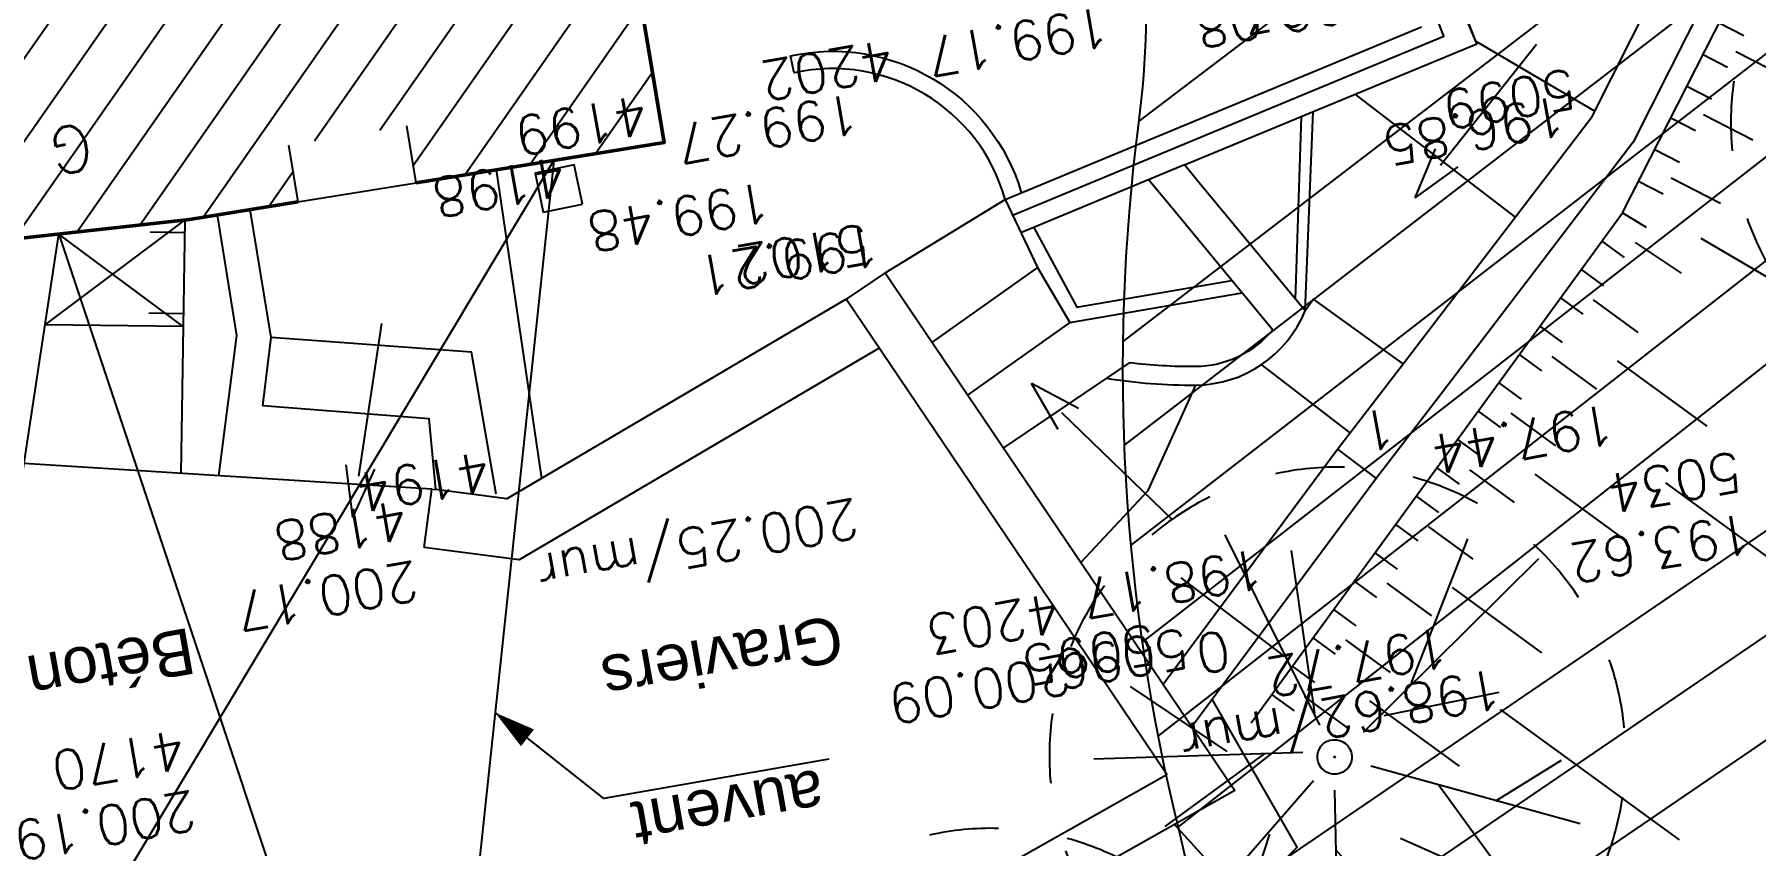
# Model space of a CAD drawing. Extents: x 0 to 613264, y -387505 to 675.
# Drawn here: x 472791 to 487730, y -266822 to -259787 of the extents above; entities that cross this region are included whole.
import ezdxf
from ezdxf.enums import TextEntityAlignment as Align
from ezdxf.lldxf.tags import DXFTag

# ---------------------------------------------------------------- set-up
doc = ezdxf.new("R2010")
doc.units = 0
for name, color, linetype in [('Fond topo - ASS', 252, 'Continuous'), ('Fond topo - BAT_ANN', 252, 'Continuous'), ('Fond topo - BAT_HAC', 252, 'Continuous'), ('Fond topo - BAT_TXT', 252, 'Continuous'), ('Fond topo - CLO_MUR', 252, 'Continuous'), ('Fond topo - ESPACE_BOISE', 252, 'Continuous'), ('Fond topo - GAZ_TXT', 252, 'Continuous'), ('Fond topo - TAL', 252, 'Continuous'), ('Fond topo - TAL_HAC', 252, 'Continuous'), ('Fond topo - VEG', 252, 'Continuous'), ('Fond topo - VOI_TXT', 252, 'Continuous'), ('Fond topo - Z_500', 252, 'Continuous'), ('prlm-VRD', 2, 'Continuous'), ('SA - EBC', 252, 'Continuous')]:
    doc.layers.add(name, color=color, linetype=linetype)
doc.layers.add('Fond topo - BAT', color=252, linetype='Continuous', lineweight=50)
doc.layers.add('Fond topo - P', color=252, linetype='Continuous', lineweight=50)
for name, color, linetype, plot in [('Fond topo - N', 252, 'Continuous', False), ('Fond topo - NCACHE', 252, 'Continuous', False), ('Fond topo - ZCACHE', 252, 'Continuous', False)]:
    doc.layers.add(name, color=color, linetype=linetype, plot=plot)
doc.styles.add('2000_ARIAL', font='arial.ttf', dxfattribs={"height": 0.400000006})
doc.styles.add('SIMPLEX', font='simplex_.ttf', dxfattribs={"height": 1.25})
tags = doc.linetypes.add('L1', pattern=[1.0000000298023224, 0.6000000238418579, -0.4000000059604645]).pattern_tags.tags
tags[6:7] = [DXFTag(74, 4), DXFTag(75, 0), DXFTag(340, '0'), DXFTag(46, 0.0), DXFTag(50, 0.0), DXFTag(44, 0.0), DXFTag(45, 0.0)]
tags[4:5] = [DXFTag(74, 4), DXFTag(75, 0), DXFTag(340, '0'), DXFTag(46, 0.0), DXFTag(50, 0.0), DXFTag(44, 0.0), DXFTag(45, 0.0)]
tags = doc.linetypes.add('L16', pattern=[0.37500001490116125, 0.300000011920929, -0.07500000298023224]).pattern_tags.tags
tags[6:7] = [DXFTag(74, 4), DXFTag(75, 0), DXFTag(340, '0'), DXFTag(46, 0.0), DXFTag(50, 0.0), DXFTag(44, 0.0), DXFTag(45, 0.0)]
tags[4:5] = [DXFTag(74, 4), DXFTag(75, 0), DXFTag(340, '0'), DXFTag(46, 0.0), DXFTag(50, 0.0), DXFTag(44, 0.0), DXFTag(45, 0.0)]
tags = doc.linetypes.add('L8', pattern=[0.22500000894069674, 0.1500000059604645, -0.07500000298023224]).pattern_tags.tags
tags[6:7] = [DXFTag(74, 4), DXFTag(75, 0), DXFTag(340, '0'), DXFTag(46, 0.0), DXFTag(50, 0.0), DXFTag(44, 0.0), DXFTag(45, 0.0)]
tags[4:5] = [DXFTag(74, 4), DXFTag(75, 0), DXFTag(340, '0'), DXFTag(46, 0.0), DXFTag(50, 0.0), DXFTag(44, 0.0), DXFTag(45, 0.0)]

# ---------------------------------------------------------------- blocks, each defined once
blk = doc.blocks.new('ASS02')
at = {"ltscale": 2, "flags": 128}
blk.add_lwpolyline([(0.499143, -0.5), (0.499143, 0.4991430000000001), (-0.5000000000000001, 0.4991430000000001), (-0.5000000000000001, -0.5)], close=True, dxfattribs=at)
blk = doc.blocks.new('ESC01')
at = {"ltscale": 2}
for p, q in [((1.338104, 0), (0, 0)), ((1.257547, 0.126415), (1.7, 0)), ((1.257547, -0.126415), (1.7, 0))]:
    blk.add_line(p, q, dxfattribs=at)
blk = doc.blocks.new('GAZ99')
at = {"style": 'SIMPLEX'}
blk.add_text('G', height=0.4, dxfattribs=at).set_placement((0, 0), align=Align.MIDDLE_CENTER)
blk = doc.blocks.new('PTOPO')
at = {"layer": 'Fond topo - NCACHE', "style": 'SIMPLEX'}
blk.add_attdef('MAT', text='', height=0.34, dxfattribs=at).set_placement((0.09999999986030161, -0.09999999962747097), align=Align.TOP_LEFT)
at = {"layer": 'Fond topo - ZCACHE', "style": 'SIMPLEX'}
blk.add_attdef('ALT', (0.09999999986030161, 0.09999999962747097), '', height=0.34, dxfattribs=at)
blk = doc.blocks.new('VEG12A')
at = {"ltscale": 2}
for p, q in [((0.01815258799999997, 0.057406781), (0.100441039, 0.47293725)), ((0.05749608, 0.253444298), (0.145517598, 0.414706841)), ((0.037902722, 0.15845596), (-0.06593155700000003, 0.344147082)), ((-0.158788295, 0.086017079), (-0.245985314, 0.284587218)), ((0.04981112299999996, 0.033821695), (0.391570728, 0.285894318)), ((0.143890955, 0.107467204), (0.230033352, 0.253971609)), ((0.2917471699999999, 0.208620217), (0.392372872, 0.233301274)), ((-0.05229389700000003, 0.02983962500000001), (-0.383643778, 0.204631851)), ((-0.25001839, 0.135126714), (-0.3755999820000001, 0.091127132)), ((0.122915307, -0.02992704099999999), (0.317230371, 0.05540147100000001)), ((-0.05265807700000003, -0.029192154), (-0.412380265, -0.256628677)), ((0.057557527, -0.01766878999999999), (0.411943876, -0.08413611500000001)), ((-0.09359106700000003, -0.049762263), (-0.2956446150000001, -0.04653133200000001)), ((0.01825986499999999, -0.057372749), (0.107637982, -0.4128258760000001)), ((0.184132294, -0.04763066399999999), (0.323120213, -0.192805613)), ((0.02259491799999996, -0.07955337300000001), (0.001649748999999978, -0.36183712)), ((-0.151821475, -0.09483882200000002), (-0.2999525240000001, -0.315936062)), ((0.05371548199999998, -0.188497704), (0.197263789, -0.356749422))]:
    blk.add_line(p, q, dxfattribs=at)
for start, end in [(90, 103.8461539085843), (62.30769199853572, 76.15384597947835), (117.6923078993823, 131.5384619204946), (34.61538499867542, 48.46153799321151), (145.3846149358338, 159.2307690506909), (6.923076979206323, 20.76923090842763), (173.0769230068974, 186.9230769931026), (339.2307689837768, 353.0769230207937), (200.7692310571047, 214.6153850641662), (311.5384620067885, 325.3846150013246), (228.4615380795054, 242.3076921006177), (283.8461540205217, 297.6923080014643), (256.1538460914157, 270)]:
    blk.add_arc((0, 0), 0.496982058, start, end, dxfattribs=at)
blk = doc.blocks.new('VEG14A')
at = {"ltscale": 2, "flags": 128}
for points in [[(0.5, 0, -1), (-0.5, 0, -1)], [(0.016, 0, -1), (-0.016, 0, -1)]]:
    blk.add_lwpolyline(points, format="xyb", close=True, dxfattribs=at)
blk = doc.blocks.new('A$C1F970F0F')
at = {"layer": 'Fond topo - BAT_HAC'}
h = blk.add_hatch(dxfattribs=at)
h.set_pattern_fill('ANSI31*128', color=256, scale=12.9999995, angle=-10.72360141139323, style=0, pattern_type=2)
h.set_pattern_definition([(235.0656205306617, (9737.541003631788, 14762.77745620973), (33.8375912645085, -23.63562800874848), [])])
h.paths.add_polyline_path([(327.3282644802343, 7983.70008715122), (111.917576389003, 7948.772934319565), (103.9149807936597, 7998.128364327358), (1.255686533589369, 7981.482965652841), (9.258282185780217, 7932.127535444707), (-84.79176967225408, 7916.878057794142), (-243.6985149581653, 7899.242162999744), (-250.9852206335183, 7901.904301147083), (-246.3701216350516, 7988.801617907898), (-227.8364820571812, 8506.661930298194), (212.291666205809, 8670.329434790467)])
at = {"layer": 'SA - EBC'}
h = blk.add_hatch(dxfattribs=at)
h.set_pattern_fill('_USER', color=256, scale=74.99999999999999, angle=-325.7236014113932, style=0, pattern_type=0)
h.set_pattern_definition([(34.27639858860678, (-277130161.1279894, -473864756.7787022), (-42.238928459823, 61.97477650275113), [])])
edge = h.paths.add_edge_path()
edge.add_line((5801.470568619522, -3162.013069131843), (4083.559282644929, -3271.123614088357))
edge.add_line((4083.559282644929, -3271.123614088356), (4014.481307725509, -3717.332461968055))
edge.add_line((4014.48130772551, -3717.332461968055), (3135.517961824245, -3810.19300101904))
edge.add_line((3135.517961824245, -3810.19300101904), (2274.245008604417, -3693.648081323564))
edge.add_line((2274.245008604417, -3693.648081323564), (1554.636776175834, -3420.099318784944))
edge.add_arc((2508.775769578408, -2315.674454232369), 1459.498372788833, 157.1868533427094, 229.1754823893534, ccw=False)
edge.add_arc((1966.013830892235, -2087.371785851423), 870.6752834691503, 94.3015183869224, 157.1868533106914, ccw=False)
edge.add_line((1900.708697991695, -1219.149067345796), (2859.239020416566, -1223.495634912559))
edge.add_arc((3100.860739749298, 1265.329539486049), 2500.526305395239, 264.4549516394795, 302.9422754293212)
edge.add_arc((4209.331858878893, -445.3369775435177), 462.1229708170858, 302.9422754305585, 376.8336969250394)
edge.add_arc((2214.122706379954, -1049.006753214115), 2546.655714682971, 16.8336969158998, 38.14703645440247)
edge.add_arc((3041.32627014761, -399.2990096244524), 1494.806919462396, 38.14703657403813, 72.97328584086019)
edge.add_line((3479.031970107599, 1029.988031775616), (2182.437305702805, 1414.38613606858))
edge.add_line((2182.437305702805, 1414.38613606858), (1056.590900019184, 1822.819186472099))
edge.add_arc((1766.412018482452, 3779.442320525911), 2081.398594438606, 212.7495497786225, 250.0603089288685, ccw=False)
edge.add_line((15.86575126143373, 2653.472571668582), (-104.0907319930869, 3091.26353710603))
edge.add_line((-104.0907319930869, 3091.26353710603), (-169.6986146466322, 3639.54836895815))
edge.add_line((-169.6986146466322, 3639.548368958149), (-35.58090533515337, 6158.014854826562))
edge.add_arc((-194.3533792400212, 7143.826589584332), 998.5156357593988, 279.1493507374978, 373.962283499627)
edge.add_arc((2392.201579171132, 7786.918955579627), 1666.786287877102, 172.6269749467245, 193.9622835974407, ccw=False)
edge.add_arc((-45.50651600643437, 8102.354993671941), 791.2455775503726, -7.373025019439765, 16.43829965925021)
edge.add_line((713.3969204091394, 8326.263765657093), (486.7428317772967, 9142.81155059313))
edge.add_line((486.7428317772967, 9142.811550593131), (1338.845530021721, 9564.23852196786))
edge.add_line((1338.845530021721, 9564.23852196786), (1632.623584095551, 8945.24637913095))
edge.add_line((1632.623584095551, 8945.246379130947), (1394.029444699765, 8829.874494032001))
edge.add_line((1394.029444699765, 8829.874494032001), (1731.997733793977, 8131.230781666551))
edge.add_arc((1233.216649704336, 7889.945865525577), 554.0766919865823, -19.640967550384175, 25.815335324856676, ccw=False)
edge.add_line((1755.055695752756, 7703.706797235046), (1558.214479468655, 6807.520788570679))
edge.add_line((1558.214479468655, 6807.52078857068), (1570.021725572625, 6609.158708993335))
edge.add_line((1570.021725572625, 6609.158708993335), (1852.913141606868, 5734.125706863067))
edge.add_line((1852.913141606869, 5734.125706863067), (2726.748207475315, 4020.986816292172))
edge.add_line((2726.748207475315, 4020.986816292172), (3802.352916265851, 4004.947770972833))
edge.add_arc((8355.58168857983, 5950.706307988518), 4951.552134169374, 203.138762427905, 230.8301436200186)
edge.add_arc((13583.66465597079, 12367.85935474512), 13228.79229856088, 230.8301435441083, 233.1638398044412)
edge.add_line((5652.622255943647, 1780.153648245416), (4998.697813068342, 1820.441475819727))
edge.add_line((4998.697813068342, 1820.441475819727), (4863.841220233488, 767.0816613875431))
edge.add_line((4863.841220233488, 767.0816613875434), (5595.355488733695, 631.185878681516))
edge.add_line((5595.355488733695, 631.1858786815158), (5852.747939948536, -2020.707044821664))
edge.add_line((5852.747939948536, -2020.707044821665), (5881.394298709887, -2966.563612924887))
edge.add_line((5881.394298709887, -2966.563612924887), (5801.470568619523, -3162.013069131842))
at = {"layer": 'Fond topo - BAT', "ltscale": 2, "flags": 128}
blk.add_lwpolyline([(111.9175764236616, 7948.772934502576), (327.3282644802343, 7983.70008715122), (212.2916661489619, 8670.329434990808), (2.632434379380356, 8592.364861621802), (-227.8364820571812, 8506.661930298194), (-246.3701217265575, 7988.801617925226), (-250.9852206335183, 7901.904301147083), (-243.6985149581653, 7899.242162999744), (-84.79176967225408, 7916.878057794142), (9.25828222043856, 7932.127535627718)], dxfattribs=at)
at = {"layer": 'Fond topo - BAT_ANN', "ltscale": 2, "flags": 128}
for points in [[(1031.720773821426, 8071.689276180755), (1134.897431749705, 8010.992520393319)], [(926.5647836087235, 8025.462540321137), (1065.884403493958, 7919.04808986593)], [(1.255686533589369, 7981.482965652841), (9.258282185780217, 7932.127535444707), (111.917576389003, 7948.772934319565), (103.9149807936597, 7998.128364327358)], [(-340.8542018471107, 7013.701384476933), (231.4166734365224, 7968.148775199626)], [(181.3209898708769, 7960.026153218764), (220.7101829599671, 7692.279853313921)], [(519.1394249430053, 7870.65566873581), (623.226572957115, 7934.336817863186)], [(-59.3678481239524, 7694.585577361362), (-43.60961232074578, 7816.266989632927), (-60.55996361686471, 7920.80705490801)], [(181.4502389591962, 7678.611514004223), (159.8462228071498, 7801.852250081251), (-14.02045649731008, 7814.657487255442), (-31.98306474184255, 7925.440574841004)], [(-88.76736036527063, 7916.436836090613), (-90.20084200716951, 7824.196359784674), (-210.1544786121542, 7825.424951698223)], [(-210.1544786468128, 7825.424951515211), (-88.76736036527063, 7916.436836090613)], [(-90.20084200716951, 7824.196359784674), (-198.1400144222559, 7904.298366774744)], [(-198.1400144222559, 7904.298366774744), (122.282900995564, 6942.842970544834)], [(-88.93828743887934, 7905.438162056206), (-118.9346654969947, 7905.904326745053)], [(651.2495309544878, 7875.184627921), (559.7986051897747, 7810.470698712185)], [(968.5417524853899, 7791.605425125225), (890.696556589312, 7847.650506826468), (883.4267343393732, 7837.552908452266)], [(-90.02991481986601, 7835.1950334184), (-120.0262928779814, 7835.661198107246)], [(-90.20084200716951, 7824.196359784674), (-92.43321358941307, 7696.653969636902)], [(-21.11780957623137, 7755.159848438672), (-14.02045649731008, 7814.657487255442)], [(679.3010835181409, 7827.469959560138), (590.6802653686793, 7764.758715157095)], [(845.5443057174411, 7790.895224470961), (922.4669980890357, 7731.716130838478)], [(710.9943446468217, 7779.278649515947), (621.6481911353303, 7718.919038453592)], [(688.9822431057729, 7619.249102923195), (747.1607066021497, 7681.833567219791), (788.52566444724, 7773.274129967574)], [(128.9636794820087, 7682.570498232373), (123.137916474851, 7744.020453561128), (-21.11780957623137, 7755.159848438672)], [(125.4279320285634, 7683.025742422996), (-228.4733500002694, 7705.16391250473)]]:
    blk.add_lwpolyline(points, dxfattribs=at)
at = {"layer": 'Fond topo - BAT_ANN', "linetype": 'L16', "ltscale": 2, "flags": 128}
blk.add_lwpolyline([(231.4166734365224, 7968.148775199626), (122.282900995564, 6942.842970544834), (-340.8542018124522, 7013.701384659944)], dxfattribs=at)
at = {"layer": 'Fond topo - BAT_TXT', "ltscale": 2, "flags": 128}
blk.add_lwpolyline([(180.4384375524858, 7489.211045944395, 0, 18.41556578874588, 0), (208.5658812541201, 7467.318166544795, 18.41556578874588, 18.41556578874588, 0)], format="xyseb", dxfattribs=at)
blk.add_lwpolyline([(470.2686640417319, 7448.698843585325), (274.906628529337, 7414.634208727132), (180.4384374609799, 7489.211045961724)], dxfattribs=at)
at = {"layer": 'Fond topo - CLO_MUR', "ltscale": 2, "flags": 128}
for points in [[(760.2481739915858, 7513.759078786084), (911.6172146149553, 7717.613269527478), (968.5417524853899, 7791.605425125225), (1132.544240507754, 8006.320289522051), (1200.212336887852, 8140.674424090401), (1003.555058804727, 8613.927797948883), (804.9846325464036, 9110.986891361494), (843.9875010506925, 9126.568170044851), (1042.450676435169, 8629.777545778661), (1246.39239084399, 8138.994263528957), (1168.295787706707, 7983.934462845054), (1001.87482606627, 7766.053291485148), (945.1241530469063, 7692.287130478191), (785.1692813735144, 7476.870088785063)], [(1032.612434815967, 8069.403507116471), (858.2875839566038, 8487.47956687449), (707.3441500086315, 8868.652207269868)], [(623.226572957115, 7934.336817863186), (984.5356766692397, 8084.045662448926)], [(883.4267343393732, 7837.552908452266), (890.6178136945845, 8010.567871939291)], [(875.0920185879128, 7847.642607263907), (880.4696091742672, 8006.362951624754)], [(778.7840838131913, 7964.229436638383), (636.9137400399468, 7905.445295686385)], [(623.226572957115, 7934.336817863186), (651.2495309544878, 7875.184627921)], [(-381.2521383326296, 6749.65676103315), (-340.2216383284203, 7017.835877759582), (-269.6854312959426, 7434.611889006173), (-198.1400144222559, 7904.298366774744)], [(648.0727911931631, 7910.069061410199), (685.4356058057094, 7840.713027328364), (820.0276482232662, 7864.055763917913)], [(651.2495309544878, 7875.184627921), (679.3010835181409, 7827.469959560138), (828.8276264675521, 7853.402835251362)], [(519.1394249430053, 7870.65566873581), (719.2318304536994, 7574.472732733214), (822.4824991698953, 7421.637915772496), (500.4160095933172, 7239.963820554039), (384.3169772687958, 7074.850401696899), (188.4308500548716, 6810.802551008756), (0.5798629199462084, 6539.066643808767), (-88.58026027055757, 6326.214509946725), (-142.7078490926474, 6205.097443695904), (-55.41878287176155, 5822.905741660599), (56.86273404000667, 5466.869533712125), (18.71478529120554, 5454.838988762215), (-94.05395660041108, 5812.420150183839), (-184.6789873738051, 6209.218240743221), (-125.2918926080458, 6342.104091646322), (-34.69961089330423, 6558.375220360288), (155.9076240411105, 6834.098178715247), (351.8887674293962, 7098.274107906256), (474.2308859751139, 7272.26630274395), (763.6296702608437, 7435.512911793719), (685.2580226707453, 7551.52103603315), (485.1656171253927, 7847.703971852735)], [(519.1394249430053, 7870.65566873581), (485.1656171253927, 7847.703971852735)], [(485.1656171253927, 7847.703971852735), (190.6709637383185, 7674.625388349246), (128.9636794820087, 7682.570498232373)], [(513.7716876868157, 7805.360386042954), (201.4666533479945, 7621.814395288339), (118.9079359694554, 7632.386889236196)], [(911.6172146149553, 7717.613269527478), (945.1241530469063, 7692.287130478191)], [(118.9079359694554, 7632.386889236196), (125.427932063222, 7683.025742606007), (128.9636794820087, 7682.570498232373)], [(804.7164344888548, 7354.225320508066), (833.3180108480351, 7328.507150202912), (876.5278429697025, 7372.510298740617), (802.9740544386785, 7500.848424081139)], [(804.7164344888548, 7354.225320508066), (770.1302627689083, 7392.106606076141)]]:
    blk.add_lwpolyline(points, dxfattribs=at)
at = {"layer": 'Fond topo - CLO_MUR', "linetype": 'L16', "ltscale": 2, "flags": 128}
blk.add_lwpolyline([(628.9684518697042, 7920.479299211539), (1003.848704825694, 8075.811365251689), (845.2578403729518, 8482.358330681423), (694.1961438699336, 8863.829615433397)], dxfattribs=at)
at = {"layer": 'Fond topo - CLO_MUR', "ltscale": 2, "flags": 128}
for points in [[(747.8619983874074, 7951.416834857176), (766.8504029980588, 7928.430173301303), (855.3652723855942, 7821.277341287895, -0.2234744358597434), (788.4257073632972, 7789.273817675693, -0.03213302836313745), (730.7467065543036, 7792.622759354747), (710.9943446468217, 7779.278649515947, 0.0417940314830938), (788.52566444724, 7773.274129967574, 0.3033732065013719), (883.4267343393732, 7837.552908452266), (791.521482909344, 7948.810011628495), (778.7840838131913, 7964.229436638383), (1032.612434815967, 8069.403507116471), (903.4229099183048, 8400.580271502124)], [(623.226572957115, 7934.336817863186, 0.3970092577604148), (439.9845187902147, 8044.169101524647), (436.7713415124429, 8058.820909910301, -0.3940040680040121), (637.1722809530651, 7940.115238034438)]]:
    blk.add_lwpolyline(points, format="xyb", dxfattribs=at)
at = {"layer": 'Fond topo - ESPACE_BOISE', "linetype": 'L1', "ltscale": 2, "flags": 128}
blk.add_lwpolyline([(5801.470568619522, -3162.013069131843), (4083.559282644929, -3271.123614088356), (4014.48130772551, -3717.332461968055), (3135.517961824245, -3810.19300101904), (2274.245008604417, -3693.648081323564), (1554.636776175834, -3420.099318784944, -0.3248648439675891), (1163.447808694293, -1749.787382690587, -0.2814891279475962), (1900.708697991695, -1219.149067345796), (2859.239020416566, -1223.495634912559, 0.1695292870025676), (4460.631470672048, -833.159289007697, 0.3340686001642133), (4651.652558133293, -311.5085830883972, 0.09326601102169153), (4216.884593398947, 524.0158635944096, 0.153138720952933), (3479.031970107599, 1029.988031775616), (2182.437305702805, 1414.38613606858), (1056.590900019184, 1822.819186472099, -0.1642525569996709), (15.86575126143373, 2653.472571668582), (-104.0907319930869, 3091.26353710603), (-169.6986146466322, 3639.548368958149), (-35.58090533515337, 6158.014854826562, 0.4390366150430304), (774.660880078399, 7384.751557306568, -0.09336270405047195), (739.1967976091219, 8000.81547627212, 0.104271961321091), (713.3969204091394, 8326.263765657093), (486.7428317772967, 9142.811550593131), (1338.845530021721, 9564.23852196786), (1632.623584095551, 8945.246379130947), (1394.029444699765, 8829.874494032001), (1731.997733793977, 8131.23078166655, -0.2009829630843761), (1755.055695752756, 7703.706797235046), (1558.214479468655, 6807.52078857068), (1570.021725572625, 6609.158708993335), (1852.913141606869, 5734.125706863067), (2726.748207475315, 4020.986816292172), (3802.352916265851, 4004.947770972833, 0.121417881002313), (5228.074839294609, 2111.882341611708, 0.01018302282179253), (5652.622255943647, 1780.153648245416), (4998.697813068342, 1820.441475819727), (4863.841220233488, 767.0816613875434), (5595.355488733695, 631.1858786815158), (5852.747939948536, -2020.707044821665), (5881.394298709887, -2966.563612924887)], format="xyb", close=True, dxfattribs=at)
at = {"layer": 'Fond topo - TAL', "linetype": 'L8', "ltscale": 2, "flags": 128}
blk.add_lwpolyline([(1230.412077270945, 6953.292803315764, -0.001241417649734396), (1263.337097057114, 7068.901326529162, -0.002762291635573238), (1278.549771741596, 7120.737794982389, -6.594940049300515e-05), (1330.243813457186, 7293.265033948132, -0.0002788458656506098), (1342.498026736909, 7334.060744314472, -0.004391092289443369), (1376.305530413027, 7442.909543470935, -0.005833119706346854), (1403.425842717872, 7524.313124602433, -0.06678132326515784), (1447.480020480343, 7611.769719673842, 0.03404019629489836), (1544.600385869521, 7776.794819738389, 0.01283086386071782), (1635.933304401947, 7971.697391612877, 0.05594197464522858), (1650.603195407743, 8018.988392133176, 0.008305635612754856), (1661.894848522005, 8083.829636260039, -0.004514996191680712), (1681.760786276228, 8203.257651625916, -0.005166636959913012), (1725.956727823527, 8440.477364419115, 0.01013325343024469), (1747.290057322436, 8561.655523818716, 0.02754109541843155), (1753.842010704622, 8627.667821367357, 0.01143171500259811), (1757.195629035043, 8787.349495546016, 0.02024391314553213), (1754.026041368861, 8862.154646773886, -0.01833869375018922), (1750.21293307526, 8944.71136327356, -0.07262248148825946), (1765.552684158852, 9057.218797323476, 0.0695479003902024), (1782.281773223485, 9174.548732875768, 0.0300247451236787), (1780.100140812046, 9212.596466806644, 0.01659256475025528), (1769.767692764451, 9280.73599386162, 0.07271369952767202), (1754.896194001155, 9324.317529005306, 0.04662197749276983), (1716.429196840002, 9384.703877230804)], format="xyb", dxfattribs=at)
at = {"layer": 'Fond topo - TAL', "ltscale": 2, "flags": 128}
blk.add_lwpolyline([(836.559203215612, 7480.342333147541), (1158.974879414617, 7922.676688211513), (1270.779578409324, 8142.249389980861), (1158.342263546146, 8430.485177469607), (1028.312844756061, 8759.999632350899), (980.7521374542864, 8910.67457412705), (978.4264262807595, 9023.958827165536)], dxfattribs=at)
at = {"layer": 'Fond topo - TAL_HAC', "ltscale": 2}
for p, q in [((1242.828403625117, 8087.356214663737), (1264.215442779244, 8076.466101774914)), ((1228.852816304073, 8059.909626754748), (1250.239855510188, 8049.019514140444)), ((1257.227649138825, 8062.742807864007), (1300.00172765989, 8040.962582709572)), ((1214.877228920635, 8032.46303914194), (1236.264268074762, 8021.572926253117)), ((1229.276474446125, 8007.849632529554), (1272.050552841026, 7986.069407209437)), ((1200.901641519867, 8005.016451437625), (1222.288680725982, 7994.126338823319)), ((1186.926054175947, 7977.569863532969), (1208.313093382061, 7966.679750918664)), ((1172.950466827167, 7950.123276103172), (1194.33750600417, 7939.233163210016)), ((1201.325299661919, 7952.95645721243), (1244.099378171202, 7931.176231870651)), ((1158.974879414617, 7922.676688211513), (1179.430251807456, 7910.123691064384)), ((1141.062897388695, 7898.102557414303), (1160.457578233259, 7883.965855032618)), ((1169.943915086213, 7897.044773083424), (1209.825425307098, 7870.334004760257)), ((1226.962401727711, 7900.75511831762), (1309.764917390547, 7852.177928297462)), ((1123.15091536832, 7873.528426521254), (1142.545596230213, 7859.391724231075)), ((1105.238933342398, 7848.954295724044), (1124.633614301344, 7834.817593320699)), ((1133.58960522869, 7847.104658830305), (1172.378966900489, 7818.831253975432)), ((1087.326951413528, 7824.380164813667), (1106.721632275422, 7810.243462523488)), ((1069.414969387606, 7799.806034016457), (1088.809650272376, 7785.669331721946)), ((1097.765641273899, 7797.956397122718), (1136.555002968574, 7769.682992263512)), ((1154.466984897444, 7794.257123173889), (1232.04570841296, 7737.710313621158)), ((1051.502987367231, 7775.231903123408), (1070.897668229125, 7761.09520083323)), ((1033.591005341309, 7750.657772326198), (1052.985686226079, 7736.521070031688)), ((1061.941677227602, 7748.808135432459), (1100.731038956936, 7720.534730756264)), ((1015.679023320934, 7726.083641433151), (1035.073704182827, 7711.946939142972)), ((997.7670412950116, 7701.50951063594), (1017.161722179782, 7687.37280834143)), ((1026.117713181304, 7699.659873742201), (1064.90707487598, 7671.386468882994)), ((1082.819056931014, 7695.960599959054), (1160.397780411871, 7639.413790223312)), ((1196.221744366662, 7688.5620519309), (1351.37919131797, 7575.468433030113)), ((979.8550593661423, 7676.935379725563), (999.24974013653, 7662.798677452714)), ((961.9430773977552, 7652.361249107033), (981.3377582249902, 7638.224546633843)), ((990.2937492265129, 7650.511612034614), (1029.083110955847, 7622.238207358419)), ((944.0310953198452, 7627.787118035305), (963.4257761817387, 7613.650415745126)), ((926.119113351458, 7603.212987416774), (945.5137941786929, 7589.076284943584)), ((954.4697851802159, 7601.363350344355), (993.25914690955, 7573.089945668161)), ((1011.171128929925, 7597.664076561208), (1088.749852319277, 7541.117266842796)), ((908.2071313082064, 7578.638856528059), (927.6018121354414, 7564.502154054869)), ((890.2951493051607, 7554.064725726515), (909.6898301323959, 7539.928023253326)), ((918.6458211339186, 7552.215088654097), (957.4351828632527, 7523.941683977902)), ((872.3831672619092, 7529.4905948378), (891.7778480891442, 7515.35389236461)), ((854.4711852588636, 7504.916464036257), (873.8658660860985, 7490.779761563067)), ((882.8218571222798, 7503.06682714685), (921.6112188169556, 7474.793422287645)), ((939.5232008373307, 7499.367553180692), (1017.101924226682, 7442.820743462279)), ((1052.925888272979, 7491.969005152539), (1208.083335224287, 7378.875386251751))]:
    blk.add_line(p, q, dxfattribs=at)
at = {"layer": 'Fond topo - TAL_HAC', "ltscale": 2, "flags": 128}
blk.add_lwpolyline([(966.3122552739778, 7380.275093190899), (1162.01445653162, 7293.372454207651)], dxfattribs=at)
at = {"layer": 'Fond topo - ASS', "ltscale": 2, "xscale": 34.7161328151003, "yscale": 34.7161328151003, "zscale": 99.99999999999997, "rotation": 11.82734061587158}
blk.add_blockref('ASS02', (235.702588679603, 7943.723509629266), dxfattribs=at)
at = {"layer": 'Fond topo - BAT_ANN', "ltscale": 2}
for p, xscale, yscale, zscale, rotation in [((1084.265055878787, 8069.032043281175), 99.99999999999999, 99.99999999999999, 99.99999999999999, 231.6050831716743), ((82.02918002134925, 7826.614555397102), 100, 100, 100, 261.4545427626613), ((768.3647517690748, 7656.394744425726), 99.99999999999999, 99.99999999999999, 99.99999999999999, 135.983157717413)]:
    blk.add_blockref('ESC01', p, dxfattribs=dict(at, xscale=xscale, yscale=yscale, zscale=zscale, rotation=rotation))
at = {"layer": 'Fond topo - GAZ_TXT', "ltscale": 2, "xscale": 99.99999999999994, "yscale": 99.99999999999994, "zscale": 99.99999999999994, "rotation": 190.0656205306617}
blk.add_blockref('GAZ99', (-187.2748439166494, 7977.901001821346), dxfattribs=at)
at = {"layer": 'Fond topo - P', "ltscale": 2}
ref = blk.add_blockref('PTOPO', (957.3634675294595, 8088.990955413364), dxfattribs=dict(at, xscale=99.99999999999994, yscale=99.99999999999994, zscale=99.99999999999994, rotation=190.0656205306617))
ref.add_attrib('MAT', '5103', dxfattribs={"layer": 'Fond topo - N', "color": 0, "ltscale": 2, "height": 33.99999999999999, "rotation": 190.0656204987762, "style": 'SIMPLEX'}).set_placement((945.7696256629013, 8097.089277980712), align=Align.TOP_LEFT)
ref.add_attrib('ALT', '199.08', (943.2993005539702, 8126.46057072008), dxfattribs={"layer": 'Fond topo - Z_500', "color": 0, "ltscale": 2, "height": 33.99999999999999, "rotation": 190.0656204987762, "style": 'SIMPLEX'})
ref = blk.add_blockref('PTOPO', (540.7432164082546, 8031.636120547913), dxfattribs=dict(at, xscale=99.99999999999994, yscale=99.99999999999994, zscale=99.99999999999994, rotation=190.0656205306617))
ref.add_attrib('MAT', '4202', dxfattribs={"layer": 'Fond topo - N', "color": 0, "ltscale": 2, "height": 33.99999999999999, "rotation": 190.0656204987762, "style": 'SIMPLEX'}).set_placement((529.1493745416963, 8039.734443115261), align=Align.TOP_LEFT)
ref.add_attrib('ALT', '199.17', (710.2946101425774, 8101.8259107542), dxfattribs={"layer": 'Fond topo - Z_500', "color": 0, "ltscale": 2, "height": 33.99999999999999, "rotation": 190.0656204987762, "style": 'SIMPLEX'})
ref = blk.add_blockref('PTOPO', (1132.544240507754, 8006.320289522051), dxfattribs=dict(at, xscale=99.99999999999994, yscale=99.99999999999994, zscale=99.99999999999994, rotation=190.0656205306617))
ref.add_attrib('MAT', '5099', dxfattribs={"layer": 'Fond topo - N', "color": 0, "ltscale": 2, "height": 33.99999999999999, "rotation": 190.0656204987762, "style": 'SIMPLEX'}).set_placement((1120.950398698731, 8014.418612268079), align=Align.TOP_LEFT)
ref.add_attrib('ALT', '196.85', (1106.839048931468, 8024.763174513053), dxfattribs={"layer": 'Fond topo - Z_500', "color": 0, "ltscale": 2, "height": 33.99999999999999, "rotation": 190.0656204987762, "style": 'SIMPLEX'})
ref = blk.add_blockref('PTOPO', (327.3282644802343, 7983.70008715122), dxfattribs=dict(at, xscale=99.99999999999994, yscale=99.99999999999994, zscale=99.99999999999994, rotation=190.0656205306617))
ref.add_attrib('MAT', '4199', dxfattribs={"layer": 'Fond topo - N', "color": 0, "ltscale": 2, "height": 33.99999999999999, "rotation": 190.0656204987762, "style": 'SIMPLEX'}).set_placement((315.7344226483347, 7991.798409901579), align=Align.TOP_LEFT)
ref.add_attrib('ALT', '199.27', (493.3527963261631, 8026.333509728533), dxfattribs={"layer": 'Fond topo - Z_500', "color": 0, "ltscale": 2, "height": 33.99999999999999, "rotation": 190.0656204987762, "style": 'SIMPLEX'})
ref = blk.add_blockref('PTOPO', (256.2499016607023, 7930.291723553049), dxfattribs=dict(at, xscale=99.99999999999994, yscale=99.99999999999994, zscale=99.99999999999994, rotation=190.0656205306617))
ref.add_attrib('MAT', '4198', dxfattribs={"layer": 'Fond topo - N', "color": 0, "ltscale": 2, "height": 33.99999999999999, "rotation": 190.0656204987762, "style": 'SIMPLEX'}).set_placement((244.6560598516792, 7938.390046299076), align=Align.TOP_LEFT)
ref.add_attrib('ALT', '199.48', (416.3586889691094, 7949.739408838498), dxfattribs={"layer": 'Fond topo - Z_500', "color": 0, "ltscale": 2, "height": 33.99999999999999, "rotation": 190.0656204987762, "style": 'SIMPLEX'})
ref = blk.add_blockref('PTOPO', (519.4749931284331, 7871.682433923926), dxfattribs=dict(at, xscale=99.99999999999994, yscale=99.99999999999994, zscale=99.99999999999994, rotation=190.0656205306617))
ref.add_attrib('MAT', '5102', dxfattribs={"layer": 'Fond topo - N', "color": 0, "ltscale": 2, "height": 33.99999999999999, "rotation": 190.0656204987762, "style": 'SIMPLEX'}).set_placement((507.881151279204, 7879.780756582779), align=Align.TOP_LEFT)
ref.add_attrib('ALT', '199.21', (511.4561096074525, 7911.839677956723), dxfattribs={"layer": 'Fond topo - Z_500', "color": 0, "ltscale": 2, "height": 33.99999999999999, "rotation": 190.0656204987762, "style": 'SIMPLEX'})
ref = blk.add_blockref('PTOPO', (976.5430193086108, 7712.59218281771), dxfattribs=dict(at, xscale=99.99999999999999, yscale=99.99999999999999, zscale=99.99999999999999, rotation=190.0656205306616))
ref.add_attrib('MAT', '1', dxfattribs={"layer": 'Fond topo - N', "color": 0, "ltscale": 2, "height": 33.99999999999999, "rotation": 190.0656204987762, "style": 'SIMPLEX'}).set_placement((964.9491774767112, 7720.690505568069), align=Align.TOP_LEFT)
ref.add_attrib('ALT', '197.44', (1149.180945550082, 7757.084736734269), dxfattribs={"layer": 'Fond topo - Z_500', "color": 0, "ltscale": 2, "height": 33.99999999999999, "rotation": 190.0656204987762, "style": 'SIMPLEX'})
ref = blk.add_blockref('PTOPO', (190.6709637383185, 7674.625388349246), dxfattribs=dict(at, xscale=99.99999999999999, yscale=99.99999999999999, zscale=99.99999999999999, rotation=190.0656205306616))
ref.add_attrib('MAT', '4194', dxfattribs={"layer": 'Fond topo - N', "color": 0, "ltscale": 2, "height": 33.99999999999999, "rotation": 190.0656204987762, "style": 'SIMPLEX'}).set_placement((179.0771219064188, 7682.723711099605), align=Align.TOP_LEFT)
ref.add_attrib('ALT', '200.25/mur', (493.1167037166905, 7675.010059747972), dxfattribs={"layer": 'Fond topo - Z_500', "color": 0, "ltscale": 2, "height": 33.99999999999999, "rotation": 190.0656204987762, "style": 'SIMPLEX'})
ref = blk.add_blockref('PTOPO', (1276.478231092144, 7674.013161934447), dxfattribs=dict(at, xscale=99.99999999999994, yscale=99.99999999999994, zscale=99.99999999999994, rotation=190.0656205306617))
ref.add_attrib('MAT', '5034', dxfattribs={"layer": 'Fond topo - N', "color": 0, "ltscale": 2, "height": 33.99999999999999, "rotation": 190.0656204987762, "style": 'SIMPLEX'}).set_placement((1264.88438928312, 7682.111484680474), align=Align.TOP_LEFT)
ref.add_attrib('ALT', '193.62', (1268.379908368993, 7662.419320121091), dxfattribs={"layer": 'Fond topo - Z_500', "color": 0, "ltscale": 2, "height": 33.99999999999999, "rotation": 190.0656204987762, "style": 'SIMPLEX'})
ref = blk.add_blockref('PTOPO', (118.9079359694554, 7632.386889236196), dxfattribs=dict(at, xscale=99.99999999999994, yscale=99.99999999999994, zscale=99.99999999999994, rotation=190.0656205306617))
ref.add_attrib('MAT', '4188', dxfattribs={"layer": 'Fond topo - N', "color": 0, "ltscale": 2, "height": 33.99999999999999, "rotation": 190.0656204987762, "style": 'SIMPLEX'}).set_placement((107.3140941375557, 7640.485211986555), align=Align.TOP_LEFT)
ref.add_attrib('ALT', '200.17', (110.8096132234286, 7620.793047427172), dxfattribs={"layer": 'Fond topo - Z_500', "color": 0, "ltscale": 2, "height": 33.99999999999999, "rotation": 190.0656204987762, "style": 'SIMPLEX'})
ref = blk.add_blockref('PTOPO', (768.209323048102, 7524.480647780795), dxfattribs=dict(at, xscale=99.99999999999994, yscale=99.99999999999994, zscale=99.99999999999994, rotation=190.0656205306617))
ref.add_attrib('MAT', '5095', dxfattribs={"layer": 'Fond topo - N', "color": 0, "ltscale": 2, "height": 33.99999999999999, "rotation": 190.0656204987762, "style": 'SIMPLEX'}).set_placement((756.6154812044203, 7532.578970343811), align=Align.TOP_LEFT)
ref.add_attrib('ALT', '198.17', (844.74193173668, 7631.846110410195), dxfattribs={"layer": 'Fond topo - Z_500', "color": 0, "ltscale": 2, "height": 33.99999999999999, "rotation": 190.0656204987762, "style": 'SIMPLEX'})
ref = blk.add_blockref('PTOPO', (685.2580226707453, 7551.52103603315), dxfattribs=dict(at, xscale=99.99999999999994, yscale=99.99999999999994, zscale=99.99999999999994, rotation=190.0656205306617))
ref.add_attrib('MAT', '4203', dxfattribs={"layer": 'Fond topo - N', "color": 0, "ltscale": 2, "height": 33.99999999999999, "rotation": 190.0656204987762, "style": 'SIMPLEX'}).set_placement((673.6641808617222, 7559.619358779178), align=Align.TOP_LEFT)
ref.add_attrib('ALT', '200.09', (677.1596999475952, 7539.927194219796), dxfattribs={"layer": 'Fond topo - Z_500', "color": 0, "ltscale": 2, "height": 33.99999999999999, "rotation": 190.0656204987762, "style": 'SIMPLEX'})
ref = blk.add_blockref('PTOPO', (796.6245710643736, 7520.900358648025), dxfattribs=dict(at, xscale=99.99999999999999, yscale=99.99999999999999, zscale=99.99999999999999, rotation=190.0656205306616))
ref.add_attrib('MAT', '5096', dxfattribs={"layer": 'Fond topo - N', "color": 0, "ltscale": 2, "height": 33.99999999999999, "rotation": 190.0656204987762, "style": 'SIMPLEX'}).set_placement((785.0307291804863, 7528.998681123867), align=Align.TOP_LEFT)
ref.add_attrib('ALT', '198.62/mur', (1051.273094659809, 7527.587737595839), dxfattribs={"layer": 'Fond topo - Z_500', "color": 0, "ltscale": 2, "height": 33.99999999999999, "rotation": 190.0656204987762, "style": 'SIMPLEX'})
ref = blk.add_blockref('PTOPO', (832.548757707843, 7519.206882710815), dxfattribs=dict(at, xscale=99.99999999999999, yscale=99.99999999999999, zscale=99.99999999999999, rotation=190.0656205306616))
ref.add_attrib('MAT', '0', dxfattribs={"layer": 'Fond topo - N', "color": 0, "ltscale": 2, "height": 33.99999999999999, "rotation": 190.0656204987762, "style": 'SIMPLEX'}).set_placement((820.9549157844375, 7527.305205478504), align=Align.TOP_LEFT)
ref.add_attrib('ALT', '197.72', (1005.186683857809, 7563.699436644703), dxfattribs={"layer": 'Fond topo - Z_500', "color": 0, "ltscale": 2, "height": 33.99999999999999, "rotation": 190.0656204987762, "style": 'SIMPLEX'})
ref = blk.add_blockref('PTOPO', (-74.07164012847466, 7433.226063136005), dxfattribs=dict(at, xscale=99.99999999999994, yscale=99.99999999999994, zscale=99.99999999999994, rotation=190.0656205306617))
ref.add_attrib('MAT', '4170', dxfattribs={"layer": 'Fond topo - N', "color": 0, "ltscale": 2, "height": 33.99999999999999, "rotation": 190.0656204987762, "style": 'SIMPLEX'}).set_placement((-85.66548201236219, 7441.324385611846), align=Align.TOP_LEFT)
ref.add_attrib('ALT', '200.19', (-82.16996286895414, 7421.632221231143), dxfattribs={"layer": 'Fond topo - Z_500', "color": 0, "ltscale": 2, "height": 33.99999999999999, "rotation": 190.0656204987762, "style": 'SIMPLEX'})
at = {"layer": 'Fond topo - VEG', "ltscale": 2, "zscale": 99.99999999999997}
for name, p, xscale, yscale, rotation in [('VEG12A', (1503.103576788088, 8000.58920032087), 503.1999999999997, 503.1999999999997, 192.432705982593), ('VEG12A', (911.5980927807906, 7452.049873072187), 503.1999999999997, 503.1999999999997, 192.432705982593), ('VEG12A', (1557.756089691584, 7390.860724729546), 503.1999999999997, 503.1999999999997, 192.432705982593), ('VEG14A', (909.1244816679036, 7450.743382130388), 30, 30, 207.8417380991697), ('VEG12A', (611.2948198472678, 7138.73605628267), 503.1999999999997, 503.1999999999997, 192.432705982593)]:
    blk.add_blockref(name, p, dxfattribs=dict(at, xscale=xscale, yscale=yscale, rotation=rotation))
at = {"layer": 'Fond topo - BAT_TXT', "style": '2000_ARIAL'}
blk.add_text('auvent', height=39.99999999999999, rotation=190.0656205486628, dxfattribs=at).set_placement((462.0708596120814, 7440.126743648947))
at = {"layer": 'Fond topo - VOI_TXT', "style": '2000_ARIAL'}
for s, p in [('Béton', (-84.50385125614343, 7563.047090389978)), ('Graviers', (478.1729662496762, 7573.889358935163))]:
    blk.add_text(s, height=39.99999999999999, rotation=190.0656205035111, dxfattribs=at).set_placement(p)

msp = doc.modelspace()

# ---------------------------------------------------------------- block references
at = {"layer": 'prlm-VRD', "xscale": 9.999999999999998, "yscale": 9.999999999999998, "zscale": 9.999999999999998}
msp.add_blockref('A$C1F970F0F', (474984.9359816406, -340561.1028248291, -9.999999999999997e-07), dxfattribs=at)

doc.saveas('drawing.dxf')
